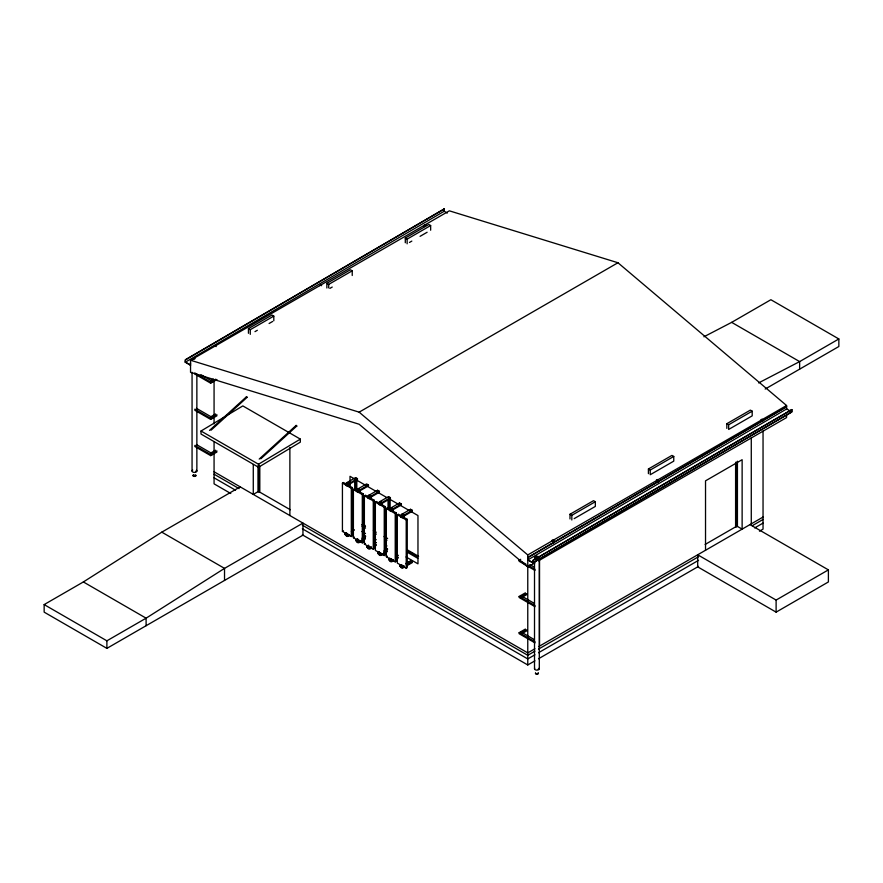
<?xml version="1.0" encoding="UTF-8"?>
<svg xmlns="http://www.w3.org/2000/svg" width="883" height="883" viewBox="0 0 883 883"><rect width="100%" height="100%" fill="white"/><g stroke="black" fill="none" stroke-linecap="round" stroke-linejoin="round"><path stroke-width="1.32" d="M401.699 516.147L402.88 516.147M360.087 542.107L360.198 541.897M382.052 554.789L382.24 554.138A2.219 1.28 0 0 1 379.094 554.491A2.219 1.28 0 0 1 378.487 552.714M401.942 567.383L402.67 567.515L402.03 567.316M246.423 396.809L247.074 397.328L246.423 396.809L209.536 430.396M247.041 397.394L211.136 430.142M296.114 425.418L296.71 426.07L296.114 425.418L259.205 459.072M346.898 533.774L347.88 533.774M358.951 540.363L357.792 540.363L358.597 539.988M391.633 559.027L390.948 559.358L391.655 559.403M391.886 559.38L391.048 559.171M358.101 490.639L358.962 490.793L358.145 491.114M380.871 553.409L379.999 553.564M402.218 565.451L402.626 565.573M260.805 458.818L296.71 426.07M349.138 535.727L349.635 535.319L348.884 535.363M402.173 565.319L401.864 565.893L402.869 565.584M402.703 566.5L401.964 566.246M44.15 604.59L106.887 640.815L146.103 618.177L224.525 568.376L302.946 523.1L302.946 535.164L106.887 648.365L44.15 612.14L44.15 604.59L83.366 581.952L161.788 532.151L240.209 486.875M201.004 431.025L242.825 405.915L300.341 439.116L300.341 442.14L258.509 467.25L201.004 434.05L201.004 431.025L258.509 464.237L258.509 467.25M258.509 464.237L300.341 439.116M185.309 362.207L185.309 359.789L444.248 208.951L444.248 211.225L185.309 362.207L190.54 365.22M185.441 362.129L185.441 359.867L444.248 208.951M527.902 557.581L786.698 406.666L527.769 557.504L527.902 559.844M786.698 408.928L527.769 559.921L532.99 562.935L791.797 412.03L791.797 409.613L532.868 560.451L532.99 562.935M791.797 409.613L532.868 560.451M532.868 562.714L791.797 411.875L791.665 409.535M216.026 345.463L215.11 345.981L216.158 346.589M319.679 285.617L320.595 285.088L321.644 285.695M424.248 225.242L425.164 224.712L426.202 225.32L425.297 225.849L424.248 225.242L424.248 226.534M534.921 562.879L527.769 567.007L359.149 424.237L190.54 372.317L190.54 360.242L449.348 210.827L617.957 262.748L786.565 405.518L786.565 409.546M248.443 333.299L248.443 328.619L271.975 315.043L273.807 316.103L273.807 320.772M326.865 288.024L326.865 283.344L350.396 269.768L352.229 270.816L352.229 275.496M405.297 242.748L405.297 238.068L428.818 224.481L430.65 225.54L430.65 230.22M248.443 328.619L250.275 329.679L273.807 316.103M326.865 283.344L328.697 284.403L352.229 270.816M405.297 238.068L407.129 239.127L430.65 225.54M254.977 331.644L257.328 330.286M269.094 323.498L272.626 321.456M329.878 288.399L332.229 287.041M409.48 242.45L411.831 241.092M420.065 236.335L427.118 232.262M213.289 379.105L210.938 380.463L210.938 381.522M194.812 372.968L210.673 382.129L215.772 379.182M194.812 374.028L210.673 383.189L216.942 379.558M210.938 416.688L215.64 413.972M194.812 409.193L210.673 418.354L216.942 414.734M194.812 410.253L210.673 419.403L216.942 415.783M210.938 452.913L215.64 450.198M194.812 445.418L210.673 454.568L216.942 450.948M194.812 446.478L210.673 455.628L216.942 452.008M190.54 360.242L359.149 412.162L617.957 262.748M259.293 465.286L259.293 492.46L257.991 491.699L253.278 494.414L253.278 464.469M342.427 483.1L343.465 482.493L352.361 487.626L352.361 535.926L351.313 536.522L342.427 531.4L342.427 483.1L351.313 488.233L352.361 487.626M347.129 483.398C347.35 482.537 347.759 484.337 347.129 482.493L355.628 477.593L357.46 478.641L357.46 479.546L348.962 484.458L348.962 483.553L357.46 478.641M353.399 489.436L354.447 488.829L363.332 493.961L363.332 542.261L362.295 542.868L353.399 537.736L353.399 489.436L362.295 494.568L363.332 493.961M358.233 489.789L358.112 488.829L366.6 483.928L368.432 484.988L368.432 485.893L359.944 490.793L359.944 489.888L368.432 484.988M364.381 495.771L365.43 495.175L374.315 500.308L374.315 548.597L373.266 549.204L364.381 544.071L364.381 495.771L373.266 500.904L374.315 500.308M369.083 496.08C369.381 494.888 369.723 497.35 369.083 495.175L377.582 490.264L379.414 491.323L379.414 492.228L370.915 497.129L370.915 496.224L379.414 491.323M375.363 502.118L376.412 501.511L385.297 506.643L385.297 554.943L384.248 555.539L375.363 550.407L375.363 502.118L384.248 507.25L385.297 506.643M380.065 502.416C381.18 501.997 380.076 503.167 380.065 501.511L388.564 496.61L390.396 497.659L390.396 498.564L381.897 503.476L381.897 502.57L390.396 497.659M342.427 531.4L343.465 530.793M392.946 511.058L396.279 512.979L396.279 561.279L395.231 561.886L386.346 556.754L386.346 508.453L387.383 507.846L390.728 509.877M401.368 504.005L399.546 502.946L391.048 507.846L392.88 508.906L401.368 504.005L401.368 504.91L392.88 509.811L392.88 508.906M351.379 531.356L354.072 529.8M351.875 531.378L354.072 530.098M348.884 535.672L349.635 535.319M353.399 537.736L354.447 537.129M386.346 508.453L395.231 513.586L396.279 512.979M397.317 514.789L398.365 514.193L407.251 519.325L407.251 567.614L406.213 568.222L397.317 563.089L397.317 514.789L406.213 519.921L407.251 519.325M703.917 336.787L731.665 322.361L770.881 299.723L838.85 338.962L838.85 346.511L765.175 389.05M402.03 515.098C402.394 514.061 402.56 516.047 402.03 514.193L410.518 509.281L412.35 510.341L412.35 511.246L403.851 516.147L403.851 515.242L412.35 510.341M362.361 537.692L365.54 535.86M362.847 537.714L365.054 536.445M362.273 538.354L365.573 536.445M362.273 538.652L365.573 536.743M365.253 538.144L359.944 541.202L359.944 542.107L365.253 539.049M360.275 541.765L360.275 541.467M364.381 544.071L365.43 543.464M373.829 543.751L376.037 542.482M373.829 544.049L376.037 542.78M374.105 545.705L376.224 544.48M371.257 548.1L371.18 548.509M374.105 546.61L376.224 545.385M384.315 550.374L387.505 548.531M384.811 550.396L387.019 549.116M384.226 551.025L387.538 549.116M384.226 551.323L387.538 549.425M384.017 552.659L387.207 550.815M381.82 554.381L382.24 554.447M381.82 554.679L387.207 551.72M386.346 556.754L387.383 556.147M395.794 556.422L397.99 555.153M395.794 556.731L397.99 555.462M396.059 558.387L398.189 557.162M392.803 560.716L393.553 560.672M396.059 559.292L398.189 558.067M406.279 563.056L411.699 560.528L406.191 564.005M406.765 563.067L411.699 560.826M406.191 563.707L411.699 560.528M407.041 564.723L412.35 561.654L412.35 562.559L407.041 565.628M401.059 565.043A2.219 1.28 0 0 0 400.573 566.919A2.219 1.28 0 0 0 403.851 567.018L404.193 567.118M403.774 567.063L404.535 567.018M838.85 338.962L799.634 361.6L758.618 382.924M569.988 518.939L569.988 514.259L593.508 500.683L595.341 501.732L595.341 506.412L574.171 518.641M648.409 473.663L648.409 468.983L671.941 455.407L673.762 456.456L673.762 461.136L650.241 474.723L650.241 470.043L673.762 456.456M726.83 428.387L726.83 423.708L750.362 410.12L752.195 411.18L752.195 415.86L728.663 429.447L728.663 424.767L752.195 411.18M569.988 514.259L571.82 515.319L595.341 501.732M534.932 660.826L527.769 664.965L527.769 554.943L786.565 405.518M534.999 570.429L519.138 561.279L519.138 560.219L520.705 559.314M552.857 540.981L553.773 540.451L553.773 542.946L552.857 543.475L552.857 540.981L551.82 540.374M656.378 480.01L657.427 480.617L658.343 480.087L658.343 481.975L657.427 482.504L656.378 481.897M761.996 420.242L762.912 419.712L762.912 421.003L761.996 421.522L761.996 420.242L760.947 419.635M538.498 560.815L786.565 417.593L786.565 414.911M534.999 606.654L519.138 597.504L519.138 596.444L525.418 592.824M522.019 596.29L526.721 593.575M522.019 597.35L526.721 594.634M534.999 642.879L519.138 633.718L519.138 632.67L525.418 629.049M526.721 629.8L522.019 632.515L522.019 633.575L526.721 630.859M705.12 544.458L735.594 526.864L735.594 463.023M705.528 550.264L705.528 480.838L742.128 459.701L742.128 529.127L737.426 526.411L736.113 527.173L736.113 461.964M534.932 648.751L527.769 652.89L214.072 471.776M538.52 646.687L763.044 517.063M534.932 651.168L527.769 655.307L302.339 525.153M538.52 649.104L698.552 556.709M752.294 525.683L763.044 519.469M534.932 654.789L527.769 658.928L302.339 528.774M538.52 652.725L698.552 560.33M754.678 527.924L763.044 523.1M538.52 658.762L698.552 566.367M759.457 531.202L763.044 529.127L763.044 430.849M776.113 600.065L828.397 569.877L828.397 581.952L776.113 612.14L697.691 566.864L697.691 554.789L776.113 600.065L776.113 612.14M347.472 484.679L347.935 484.326M402.703 516.996L401.864 516.996M368.928 546.4L369.558 546.467M380.75 553.818L379.778 553.409M380.098 503.155L379.999 503.763M380.474 554.988L380.54 554.977M369.58 546.952L368.807 546.511L369.348 546.853M380.12 553.155L380.904 552.913L380.187 553.177M402.361 566.467L401.71 566.18M393.134 561.191L393.222 560.484M347.394 534.601L346.798 534.259M369.348 547.581L368.763 546.941M358.52 490.584L358.045 490.915M358.575 540.12L358.012 540.341L358.951 540.23M731.665 322.361L799.634 361.6L799.634 369.149M444.116 211.147L447.251 213.101M786.565 408.862L790.749 411.268M761.863 419.105L762.912 419.712M726.83 423.708L728.663 424.767M749.965 524.601L828.397 569.877M648.409 468.983L650.241 470.043M657.294 479.48L658.343 480.087M552.736 539.855L553.773 540.451M190.54 362.814L190.408 364.999M185.309 362.052L190.54 365.076M527.769 559.767L532.99 562.791M200.916 374.679L212.24 381.224L212.24 382.284M529.767 564.546L534.303 567.162M519.138 560.219L525.937 564.149M528.2 565.451L534.999 569.38M366.6 484.833L368.432 485.893M386.975 497.648L350.01 476.301L350.01 487.041M389.359 499.027L417.968 515.551L417.968 563.84L406.048 556.963M347.129 482.493L348.962 483.553M358.112 488.829L359.944 489.888M369.083 495.175L370.915 496.224M380.065 501.511L381.897 502.57M402.03 514.193L403.851 515.242M196.379 408.288L212.24 417.449L212.24 418.498M534.303 603.387L520.705 595.539L520.705 596.599M519.138 596.444L534.999 605.606M362.736 524.105L365.109 525.473M373.41 530.264L375.783 531.632M384.083 536.434L387.637 538.487M406.732 549.513L418.597 556.356M361.953 524.557L365.507 526.61M373.807 531.4L376.18 532.769M384.48 537.57L386.853 538.939M407.14 550.65L417.814 556.809M361.964 526.069L365.529 528.133M373.84 532.935L376.213 534.303M384.535 539.105L386.909 540.473M407.107 552.14L417.802 558.31M361.931 531.489L365.507 533.553M373.851 538.376L376.235 539.745M384.58 544.568L386.975 545.948M412.35 561.654L410.518 560.595L410.518 561.5M196.379 444.513L212.24 453.663L212.24 454.723M534.303 639.612L520.705 631.764L520.705 632.813M519.138 632.67L534.999 641.82M290.286 509.745L259.812 492.151L259.812 466.345M214.072 474.193L239.116 488.652M214.072 477.813L235.54 490.208M230.772 493.498L214.072 483.851L214.072 453.994M302.339 534.811L527.769 664.965M161.788 532.151L224.525 568.376L224.525 580.451M83.366 581.952L146.103 618.177L146.103 625.727M359.149 412.162L527.769 554.943M357.792 491.467L358.917 491.533A1.479 0.85 0 0 0 359.734 490.473M390.926 561.169L391.699 561.124L390.937 561.124M358.951 491.334L358.917 491.533A1.479 0.85 0 0 1 356.942 491.014A1.479 0.85 0 0 1 358.079 489.955M751.278 437.637L751.278 523.851M737.426 461.213L737.426 526.411M657.427 480.617L657.427 482.504M571.82 515.319L571.82 519.999M539.535 559.888L539.535 646.102M539.314 559.027L539.314 668.74M534.513 561.765L534.513 668.74M444.116 208.885L444.116 211.291M425.164 224.712L425.164 226.004M410.518 509.281L410.518 510.186M407.129 239.127L407.129 243.807M406.213 519.921L406.213 568.222M403.851 566.566L403.851 567.471M399.546 502.946L399.546 503.851M395.231 513.586L395.231 561.886M392.88 560.219L392.88 561.124M390.131 498.763L390.131 509.734M389.348 497.846L389.348 510.186M388.564 496.61L388.564 497.515M388.045 499.833L388.045 509.436M384.248 507.25L384.248 555.539M381.897 553.884L381.897 554.789M377.582 490.264L377.582 491.169M373.266 500.904L373.266 549.204M370.915 547.548L370.915 548.453M362.295 494.568L362.295 542.868M356.798 479.513L356.798 490.495M356.015 479.966L356.015 490.948M355.628 477.593L355.628 478.498M354.712 480.584L354.712 490.197M351.313 488.233L351.313 536.522M328.697 284.403L328.697 287.913M289.878 447.482L289.878 515.551M257.991 465.893L257.991 491.699M250.275 329.679L250.275 334.359M214.072 381.467L214.072 423.884M214.072 441.677L214.072 451.257M210.673 382.129L210.673 383.189M210.673 418.354L210.673 419.403M210.673 454.568L210.673 455.628M196.865 375.032L196.865 444.966M196.865 447.714L196.865 471.025M192.064 372.284L192.064 471.025M106.887 640.815L106.887 648.365M539.138 668.21A2.406 1.391 0 0 1 536.919 670.131A2.406 1.391 0 0 1 534.701 668.21M538.398 668.906A1.512 0.872 0 0 1 538.177 669.226M536.445 559.016A2.406 1.391 0 0 1 534.535 557.471A2.406 1.391 0 0 1 537.074 556.268A2.406 1.391 0 0 1 539.314 557.659M538.177 558.144A1.512 0.872 0 0 1 535.716 558.188A1.512 0.872 0 0 1 536.434 556.831A1.512 0.872 0 0 1 538.431 557.659M538.144 672.791A1.479 0.85 0 0 1 537.063 674.115A1.479 0.85 0 0 1 535.551 672.934M538.177 673.265A1.258 0.728 0 0 1 536.919 673.994A1.258 0.728 0 0 1 535.661 673.265M538.144 557.935A1.479 0.861 -0.2 0 1 535.683 557.946A1.479 0.861 -0.2 0 1 536.621 556.621A1.479 0.861 -0.2 0 1 538.365 557.626M196.456 470.253A2.406 1.391 0 0 1 195.927 472.129A2.406 1.391 0 0 1 192.66 471.941A2.406 1.391 0 0 1 192.759 470.043M195.982 471.025A1.512 0.872 0 0 1 195.54 471.643M192.064 359.944A2.406 1.391 0 0 1 194.933 358.586M195.507 474.955A1.479 0.85 0 0 1 195.364 476.235A1.479 0.85 0 0 1 193.178 475.981A1.479 0.85 0 0 1 193.896 474.767M195.629 475.275A1.258 0.728 0 0 1 195.022 476.202A1.258 0.728 0 0 1 193.377 475.915A1.258 0.728 0 0 1 193.763 474.955M193.896 358.962A1.479 0.861 -0.2 0 1 194.757 358.906M403.995 566.665A1.843 1.071 0 0 1 401.114 567.085A1.843 1.071 0 0 1 401.257 565.374M403.995 566.522A1.843 1.071 0 0 1 401.114 566.93A1.843 1.071 0 0 1 401.257 565.219M403.112 516.047A1.479 0.85 0 0 1 403.465 517.272A1.479 0.85 0 0 1 401.312 517.394A1.479 0.85 0 0 1 401.246 516.147M403.112 515.44A1.479 0.85 0 0 1 403.465 516.665A1.479 0.85 0 0 1 401.312 516.798A1.479 0.85 0 0 1 401.246 515.551M403.984 566.765A2.031 1.17 0 0 1 400.849 566.941A2.031 1.17 0 0 1 401.158 565.131M403.851 566.411A2.219 1.28 0 0 1 400.716 566.411A2.219 1.28 0 0 1 400.716 564.601M403.984 566.158A2.031 1.17 0 0 1 401.003 566.411A2.031 1.17 0 0 1 400.849 564.678M403.067 515.694A1.104 0.64 0 0 1 403.123 516.577A1.104 0.64 0 0 1 401.61 516.654A1.104 0.64 0 0 1 401.368 515.793M403.376 567.339A1.104 0.64 0 0 1 402.074 568.1A1.104 0.64 0 0 1 401.368 567.107M403.31 566.5A1.104 0.64 0 0 1 401.765 566.82A1.104 0.64 0 0 1 401.368 565.904M393.012 560.175A1.843 1.071 0 0 1 390.441 560.716A1.843 1.071 0 0 1 389.767 559.182M392.538 509.944A1.479 0.85 0 0 1 392.052 511.158A1.479 0.85 0 0 1 389.977 510.793A1.479 0.85 0 0 1 390.739 509.623M391.875 509.027A1.479 0.85 0 0 1 392.482 510.33A1.479 0.85 0 0 1 390.131 510.33A1.479 0.85 0 0 1 390.739 509.027M393.354 560.264A2.219 1.28 0 0 1 390.076 560.837A2.219 1.28 0 0 1 389.745 558.862M393.189 560.219A2.031 1.17 0 0 1 390.176 560.749A2.031 1.17 0 0 1 389.867 558.939M392.538 560.23A2.219 1.28 0 0 1 389.591 559.977A2.219 1.28 0 0 1 389.745 558.255M392.438 560.142A2.031 1.17 0 0 1 389.734 559.91A2.031 1.17 0 0 1 389.867 558.332M391.522 509.182A1.104 0.64 0 0 1 392.306 510.098A1.104 0.64 0 0 1 390.573 510.297A1.104 0.64 0 0 1 390.694 509.281M391.522 560.495A1.104 0.64 0 0 1 392.306 561.411A1.104 0.64 0 0 1 390.573 561.61A1.104 0.64 0 0 1 390.694 560.595M392.229 560.275A1.104 0.64 0 0 1 390.385 560.275M381.864 554.171A1.843 1.071 0 0 1 379.304 554.469A1.843 1.071 0 0 1 378.796 552.99M381.864 554.027A1.843 1.071 0 0 1 379.304 554.314A1.843 1.071 0 0 1 378.796 552.835M380.893 503.288A1.479 0.85 0 0 1 381.611 504.502A1.479 0.85 0 0 1 379.425 504.756A1.479 0.85 0 0 1 379.282 503.476M381.379 502.869A1.479 0.85 0 0 1 381.147 504.182A1.479 0.85 0 0 1 378.962 503.796A1.479 0.85 0 0 1 380.043 502.637M382.019 554.082A2.031 1.17 0 0 1 379.204 554.403A2.031 1.17 0 0 1 378.641 552.78M381.897 553.729A2.219 1.28 0 0 1 378.619 553.641A2.219 1.28 0 0 1 379.094 551.765M381.765 553.652A2.031 1.17 0 0 1 378.752 553.575A2.031 1.17 0 0 1 379.204 551.853M380.948 502.946A1.104 0.64 0 0 1 381.059 503.95A1.104 0.64 0 0 1 379.337 503.751A1.104 0.64 0 0 1 380.109 502.846M380.948 554.259A1.104 0.64 0 0 1 381.059 555.275A1.104 0.64 0 0 1 379.337 555.076A1.104 0.64 0 0 1 380.109 554.16M380.948 554.116A1.104 0.64 0 0 1 379.237 553.453M370.882 547.835A1.843 1.071 0 0 1 368.321 548.133A1.843 1.071 0 0 1 367.814 546.654M370.661 547.846A1.843 1.071 0 0 1 368.045 547.846M367.814 547.681A1.843 1.071 0 0 1 367.814 546.5M370.396 497.129A1.479 0.85 0 0 1 370.319 498.376A1.479 0.85 0 0 1 368.178 498.255A1.479 0.85 0 0 1 368.531 497.03M370.584 496.665A1.479 0.85 0 0 1 370.176 497.846A1.479 0.85 0 0 1 368.123 497.604A1.479 0.85 0 0 1 368.531 496.423M371.191 547.802A2.219 1.28 0 0 1 367.946 548.078A2.219 1.28 0 0 1 367.781 546.191M371.037 547.747A2.031 1.17 0 0 1 368.222 548.067A2.031 1.17 0 0 1 367.659 546.445M371.401 546.974A2.219 1.28 0 0 1 367.781 547.394A2.219 1.28 0 0 1 368.498 545.308M371.037 547.14A2.031 1.17 0 0 1 367.781 547.228A2.031 1.17 0 0 1 368.575 545.407M370.132 496.676A1.104 0.64 0 0 1 370.076 497.615A1.104 0.64 0 0 1 368.465 497.526A1.104 0.64 0 0 1 368.73 496.599A1.104 0.64 0 0 1 368.796 495.374A1.104 0.64 0 0 1 370.463 495.926A1.104 0.64 0 0 1 368.796 496.478M369.966 547.913A1.104 0.64 0 0 1 370.187 548.873A1.104 0.64 0 0 1 368.52 548.873A1.104 0.64 0 0 1 368.73 547.913M369.778 547.835A1.104 0.64 0 0 1 368.73 547.78M357.14 539.083A2.219 1.28 0 0 0 356.798 541.058A2.219 1.28 0 0 0 360.22 540.86A1.843 1.071 0 0 1 358.366 541.974A1.843 1.071 0 0 1 356.522 540.904A1.843 1.071 0 0 0 357.063 541.356M358.94 490.606A1.479 0.85 0 0 1 359.701 491.776A1.479 0.85 0 0 1 357.626 492.14A1.479 0.85 0 0 1 357.14 490.926M360.584 540.749A2.219 1.28 0 0 1 357.935 542.007A2.219 1.28 0 0 1 356.324 540.264M360.407 540.749A2.031 1.17 0 0 1 358.366 541.93A2.031 1.17 0 0 1 356.335 540.749M360.065 540.804A2.031 1.17 0 0 1 356.798 540.893A2.031 1.17 0 0 1 357.593 539.06M358.984 490.264A1.104 0.64 0 0 1 359.105 491.279A1.104 0.64 0 0 1 357.372 491.08A1.104 0.64 0 0 1 358.156 490.164M358.984 541.577A1.104 0.64 0 0 1 359.293 542.471A1.104 0.64 0 0 1 357.758 542.648A1.104 0.64 0 0 1 357.449 541.754M359.458 540.782A1.104 0.64 0 0 1 358.156 541.533M348.421 535.451A1.843 1.071 0 0 1 346.081 535.319A1.843 1.071 0 0 1 345.849 533.972M348.928 535.01A1.843 1.071 0 0 1 346.368 535.297A1.843 1.071 0 0 1 345.849 533.818M348.432 484.458A1.479 0.85 0 0 1 348.366 485.705A1.479 0.85 0 0 1 346.213 485.584A1.479 0.85 0 0 1 346.566 484.348M348.432 483.851A1.479 0.85 0 0 1 348.366 485.098A1.479 0.85 0 0 1 346.213 484.977A1.479 0.85 0 0 1 346.566 483.752M349.436 534.899A2.219 1.28 0 0 1 346.158 535.473A2.219 1.28 0 0 1 345.827 533.509M349.271 534.866A2.031 1.17 0 0 1 346.434 535.451A2.031 1.17 0 0 1 345.706 533.762M348.962 534.712A2.219 1.28 0 0 1 345.827 534.712A2.219 1.28 0 0 1 345.827 532.902M348.829 534.645A2.031 1.17 0 0 1 345.816 534.557A2.031 1.17 0 0 1 346.257 532.835M348.31 484.105A1.104 0.64 0 0 1 348.068 484.966A1.104 0.64 0 0 1 346.555 484.877A1.104 0.64 0 0 1 346.611 484.005M348.421 535.528A1.104 0.64 0 0 1 347.946 536.323A1.104 0.64 0 0 1 346.511 536.158A1.104 0.64 0 0 1 346.611 535.319M347.814 535.153A1.104 0.64 0 0 1 347.394 535.208M346.611 535.021A1.104 0.64 0 0 1 346.368 534.314M403.995 566.069A1.843 1.071 0 0 1 400.981 566.411A1.843 1.071 0 0 1 401.577 564.667M392.847 560.208A1.843 1.071 0 0 1 390.286 560.506A1.843 1.071 0 0 1 389.767 559.027M392.615 560.076A1.843 1.071 0 0 1 389.999 560.076A1.843 1.071 0 0 1 389.999 558.564M381.633 554.038A1.843 1.071 0 0 1 379.16 554.105A1.843 1.071 0 0 1 378.796 552.692M381.357 553.862A1.843 1.071 0 0 1 378.796 553.575A1.843 1.071 0 0 1 379.304 552.096M370.374 547.526A1.843 1.071 0 0 1 367.714 547.14A1.843 1.071 0 0 1 368.641 545.65M360.187 540.815A1.843 1.071 0 0 1 357.339 541.489M359.911 540.893A1.843 1.071 0 0 1 356.831 540.893A1.843 1.071 0 0 1 358.012 539.248M349.094 534.668A1.843 1.071 0 0 1 346.522 535.208A1.843 1.071 0 0 1 345.849 533.674M348.697 534.712A1.843 1.071 0 0 1 345.849 534.557A1.843 1.071 0 0 1 346.688 532.979M347.008 535.727L347.781 535.771L347.052 535.694M357.99 489.546L358.697 489.469L358.012 489.502M379.944 502.217L380.694 502.261L379.988 502.184M390.926 508.564L391.699 508.608L390.926 508.564M390.97 508.52L391.677 508.608L390.948 508.52M536.091 558.012A1.258 0.728 0 0 0 538.144 557.603A1.258 0.728 0 0 0 536.511 556.776A1.258 0.728 0 0 0 536.091 558.012M401.732 515.495A1.104 0.64 0 0 0 403.399 514.944A1.104 0.64 0 0 0 401.732 514.392A1.104 0.64 0 0 0 401.732 515.495M390.75 509.16A1.104 0.64 0 0 0 392.416 508.608A1.104 0.64 0 0 0 390.75 508.045A1.104 0.64 0 0 0 390.75 509.16M379.778 502.824A1.104 0.64 0 0 0 381.434 502.261A1.104 0.64 0 0 0 379.778 501.71A1.104 0.64 0 0 0 379.778 502.824M357.814 490.142A1.104 0.64 0 0 0 359.48 489.59A1.104 0.64 0 0 0 357.814 489.039A1.104 0.64 0 0 0 357.814 490.142M346.831 483.807A1.104 0.64 0 0 0 348.498 483.244A1.104 0.64 0 0 0 346.831 482.692A1.104 0.64 0 0 0 346.831 483.807"/></g></svg>
